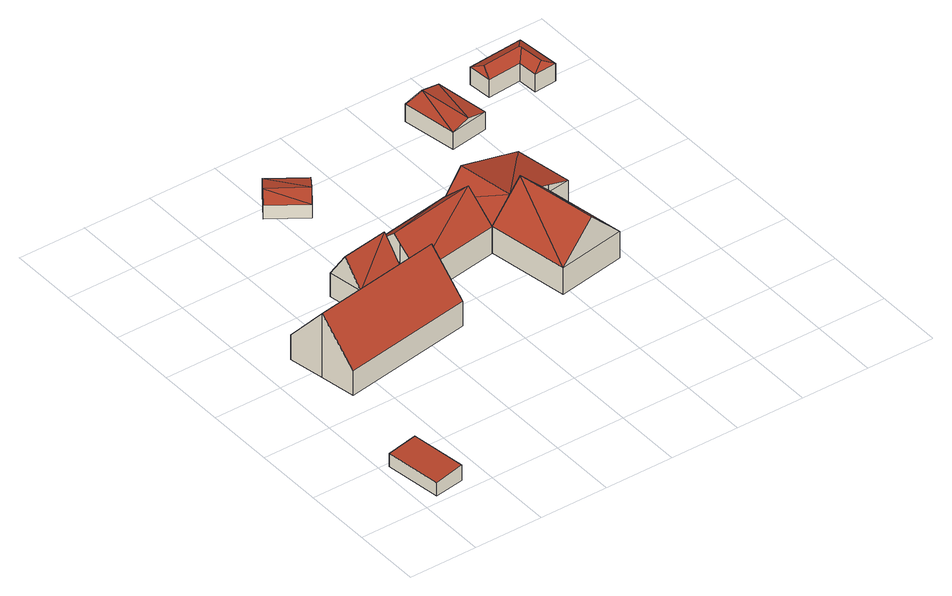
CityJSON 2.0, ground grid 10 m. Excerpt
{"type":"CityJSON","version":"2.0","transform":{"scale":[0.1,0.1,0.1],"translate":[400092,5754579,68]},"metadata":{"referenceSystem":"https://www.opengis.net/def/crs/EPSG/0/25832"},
"CityObjects":{
"building1":{"type":"Building","attributes":{"Gemeindeschluessel":"05515000","Geometrietyp2DReferenz":"3000","function":"31001_1310","roofType":"2100","measuredHeight":2.43},"geometry":[{"type":"Solid","lod":"2","boundaries":[[[[0,1,2,3]],[[4,5,1,0]],[[6,7,5,4]],[[3,2,7,6]],[[4,0,3,6]],[[1,5,7,2]]]],"semantics":{"surfaces":[{"type":"WallSurface"},{"type":"RoofSurface"},{"type":"GroundSurface"}],"values":[[0,0,0,0,1,2]]}}]},
"building2":{"type":"Building","attributes":{"Gemeindeschluessel":"05515000","Geometrietyp2DReferenz":"3000","function":"31001_1000","roofType":"3100","measuredHeight":9.98},"address":[{"country":"Germany","locality":"Münster","thoroughfareNumber":"130","thoroughfareName":"Möselerhook"}],"geometry":[{"type":"Solid","lod":"2","boundaries":[[[[8,9,10,11]],[[12,13,9,8]],[[14,15,13,12]],[[16,17,15,14]],[[18,19,17,16]],[[20,21,19,18]],[[22,23,21,20]],[[11,10,23,22]],[[16,14,12,18]],[[8,11,22,20,18,12]],[[9,13,15,17,19,21,23,10]]]],"semantics":{"surfaces":[{"type":"WallSurface"},{"type":"RoofSurface"},{"type":"GroundSurface"}],"values":[[0,0,0,0,0,0,0,0,1,1,2]]}}]},
"building3":{"type":"Building","attributes":{"Gemeindeschluessel":"05515000","Geometrietyp2DReferenz":"3000","function":"31001_1000"},"address":[{"country":"Germany","locality":"Münster","thoroughfareNumber":"128","thoroughfareName":"Möselerhook"}],"children":["building3-1","building3-2"]},
"building3-1":{"type":"BuildingPart","attributes":{"roofType":"3100","measuredHeight":7.5},"parents":["building3"],"geometry":[{"type":"Solid","lod":"2","boundaries":[[[[24,25,26,27]],[[28,29,30,31]],[[27,26,29,28]],[[28,32,27]],[[32,33,34,35,24]],[[24,27,32]],[[33,32,28]],[[28,31,36,37,33]],[[25,30,29,26]],[[25,24,31,30]],[[37,34,33]],[[36,31,24,35]],[[36,35,34,37]]]],"semantics":{"surfaces":[{"type":"WallSurface"},{"type":"RoofSurface"},{"type":"GroundSurface"},{"type":"ClosureSurface"}],"values":[[0,0,0,0,1,1,1,1,2,3,0,3,3]]}}]},
"building3-2":{"type":"BuildingPart","attributes":{"roofType":"3100","measuredHeight":8.06},"parents":["building3"],"geometry":[{"type":"Solid","lod":"2","boundaries":[[[[38,39,40,41]],[[42,43,39,38]],[[44,31,30,43,42]],[[41,40,25,24,45]],[[46,41,47]],[[45,34,37,47,41]],[[42,38,46]],[[47,48,42,46]],[[48,44,42]],[[46,38,41]],[[39,43,30,25,40]],[[35,45,24]],[[44,36,31]],[[25,30,31,24]],[[31,36,35,24]],[[48,47,37,36,44]],[[34,45,35]],[[37,34,35,36]]]],"semantics":{"surfaces":[{"type":"WallSurface"},{"type":"RoofSurface"},{"type":"GroundSurface"},{"type":"ClosureSurface"}],"values":[[0,0,0,0,1,1,1,1,0,0,2,0,0,3,3,0,0,3]]}}]},
"building4":{"type":"Building","attributes":{"Gemeindeschluessel":"05515000","Geometrietyp2DReferenz":"3000","function":"31001_1310","roofType":"3100","measuredHeight":2.7},"geometry":[{"type":"Solid","lod":"2","boundaries":[[[[49,50,51,52]],[[53,54,50,49]],[[55,56,54,53]],[[52,51,56,55]],[[49,57,53]],[[55,58,52]],[[57,49,52]],[[52,58,57]],[[53,57,58]],[[58,55,53]],[[50,54,56,51]]]],"semantics":{"surfaces":[{"type":"WallSurface"},{"type":"RoofSurface"},{"type":"GroundSurface"}],"values":[[0,0,0,0,0,0,1,1,1,1,2]]}}]},
"building5":{"type":"Building","attributes":{"Gemeindeschluessel":"05515000","Geometrietyp2DReferenz":"3000","function":"31001_2700","roofType":"3100","measuredHeight":9.05},"geometry":[{"type":"Solid","lod":"2","boundaries":[[[[59,60,61,62]],[[63,64,60,59]],[[65,66,64,63]],[[62,61,66,65]],[[59,67,63]],[[65,68,62]],[[67,59,62]],[[62,68,67]],[[63,67,68]],[[68,65,63]],[[60,64,66,61]]]],"semantics":{"surfaces":[{"type":"WallSurface"},{"type":"RoofSurface"},{"type":"GroundSurface"}],"values":[[0,0,0,0,0,0,1,1,1,1,2]]}}]},
"building6":{"type":"Building","attributes":{"Gemeindeschluessel":"05515000","Geometrietyp2DReferenz":"3000","function":"31001_1000","roofType":"3100","measuredHeight":7.21},"address":[{"country":"Germany","locality":"Münster","thoroughfareNumber":"126","thoroughfareName":"Möselerhook"}],"geometry":[{"type":"Solid","lod":"2","boundaries":[[[[69,61,70,71]],[[72,66,61,69]],[[73,74,66,72]],[[75,76,74,73]],[[71,70,76,75]],[[77,78,71,75]],[[75,79,77]],[[77,79,73]],[[73,72,77]],[[78,77,72,69]],[[78,69,71]],[[75,73,79]],[[61,66,74,76,70]]]],"semantics":{"surfaces":[{"type":"WallSurface"},{"type":"RoofSurface"},{"type":"GroundSurface"}],"values":[[0,0,0,0,0,1,1,1,1,0,0,0,2]]}}]},
"building7":{"type":"Building","attributes":{"Gemeindeschluessel":"05515000","Geometrietyp2DReferenz":"3000","function":"31001_2700","roofType":"3100","measuredHeight":3.35},"geometry":[{"type":"Solid","lod":"2","boundaries":[[[[80,81,82,83]],[[84,85,81,80]],[[86,87,85,84]],[[83,82,87,86]],[[80,88,84]],[[86,89,83]],[[88,80,83]],[[83,89,88]],[[84,88,89]],[[89,86,84]],[[81,85,87,82]]]],"semantics":{"surfaces":[{"type":"WallSurface"},{"type":"RoofSurface"},{"type":"GroundSurface"}],"values":[[0,0,0,0,0,0,1,1,1,1,2]]}}]},
"building8":{"type":"Building","attributes":{"Gemeindeschluessel":"05515000","Geometrietyp2DReferenz":"3000","function":"31001_1310","roofType":"5000","measuredHeight":3.63},"geometry":[{"type":"Solid","lod":"2","boundaries":[[[[90,91,92,93]],[[94,95,91,90]],[[96,97,95,94]],[[98,99,97,96]],[[100,101,99,98]],[[93,92,101,100]],[[100,98,102]],[[103,102,98,96,104]],[[104,96,94,105]],[[94,90,105]],[[104,105,90,93,103]],[[103,93,100,102]],[[91,95,97,99,101,92]]]],"semantics":{"surfaces":[{"type":"WallSurface"},{"type":"RoofSurface"},{"type":"GroundSurface"}],"values":[[0,0,0,0,0,0,1,1,1,1,1,1,2]]}}]}
},
"vertices":[
[21,8,27],[21,8,7],[64,14,7],[64,14,31],[10,90,27],[10,90,7],[53,95,31],[53,95,7],
[240,337,79],[240,337,4],[235,368,4],[235,368,42],[244,316,103],[244,316,4],[253,264,42],[253,264,4],[62,233,42],[62,233,4],[53,285,103],[53,285,4],[44,337,42],[44,337,4],[166,357,42],[166,357,4],
[226,419,41],[226,419,5],[158,408,5],[158,408,41],[166,357,41],[166,357,5],[235,368,5],[235,368,41],[162,383,80],[230,394,80],[228,410,55],[226,416,46],[234,372,46],[231,390,75],
[368,358,46],[368,358,5],[357,441,5],[357,441,46],[240,337,46],[240,337,5],[235,368,46],[226,419,46],[363,400,86],[233,378,86],[235,368,76],
[265,591,26],[265,591,5],[216,625,5],[216,625,26],[234,547,26],[234,547,5],[185,581,26],[185,581,5],[250,569,32],[200,603,32],
[487,256,47],[487,256,6],[467,375,6],[467,375,47],[388,239,47],[388,239,6],[368,358,47],[368,358,6],[438,248,97],[418,367,97],
[467,375,43],[501,380,6],[501,380,43],[368,358,43],[357,441,43],[357,441,6],[487,463,43],[487,463,6],[400,364,78],[467,375,55],[387,446,78],
[512,564,30],[512,564,3],[500,643,3],[500,643,30],[456,555,30],[456,555,3],[443,635,30],[443,635,3],[484,560,36],[472,639,36],
[554,612,30],[554,612,3],[604,616,3],[604,616,30],[551,647,30],[551,647,3],[633,654,30],[633,654,3],[639,590,30],[639,590,3],[606,587,30],[606,587,3],[622,597,38],[619,633,38],[617,635,39],[560,630,39]
]}
